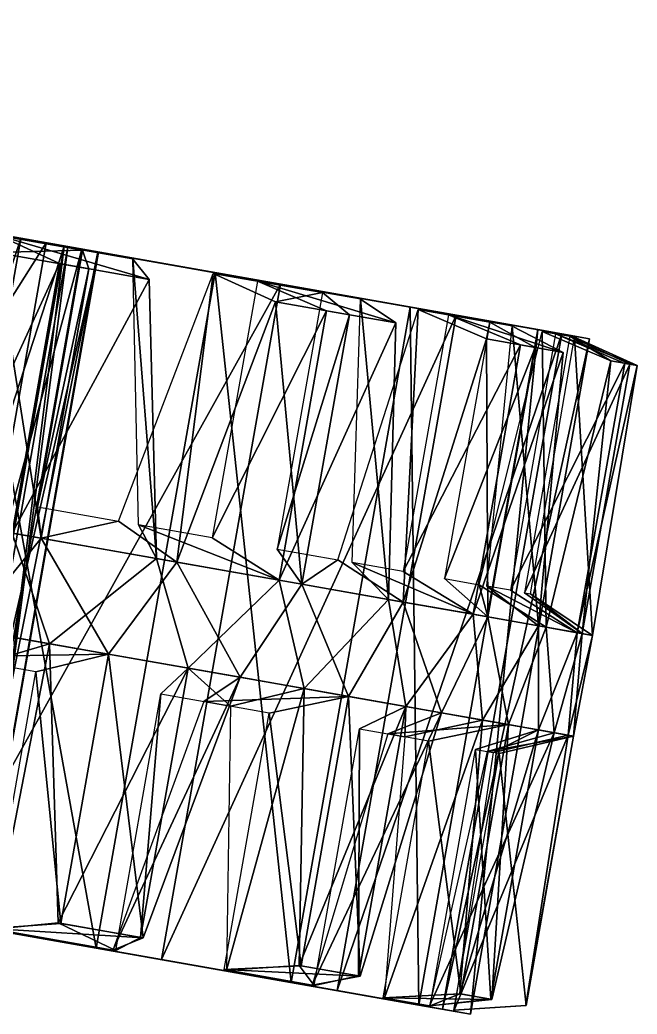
# Model space of a CAD drawing. Extents: x -226 to 261, y -163 to 113.
# Drawn here: x 211.3 to 247.3, y -153.6 to -95.6 of the extents above; entities that cross this region are included whole.
import ezdxf

# ---------------------------------------------------------------- set-up
doc = ezdxf.new("R2010")
doc.units = 0
doc.header["$MEASUREMENT"] = 0
doc.layers.get('0').update_dxf_attribs({"linetype": 'CONTINUOUS'})

msp = doc.modelspace()

# ---------------------------------------------------------------- linework, layer by layer
for points in [[(176.527, -102.196, -100), (139.127, -95.6014, -72.5636), (213.927, -108.791, -72.5637)], [(153.272, -98.0956, -27.7164), (213.927, -108.791, -72.5637), (139.127, -95.6014, -72.5636)], [(199.782, -106.297, -27.7164), (213.927, -108.791, -72.5637), (153.272, -98.0956, -27.7164)], [(199.782, -106.297, -92.2836), (176.527, -102.196, -100), (213.927, -108.791, -72.5637)], [(212.88, -108.606, -1.5309), (197.556, -105.904, -26.1768), (188.219, -104.258, -21.8025)], [(212.88, -108.606, -1.5309), (188.219, -104.258, -21.8025), (196.738, -105.76, 6.0308)], [(212.88, -108.606, -1.5309), (196.738, -105.76, 6.0308), (189.792, -145.152, 6.0308)], [(226.544, -111.016, -13.0771), (205.461, -107.298, -32.856), (197.556, -105.904, -26.1768)], [(226.544, -111.016, -13.0771), (197.556, -105.904, -26.1768), (212.88, -108.606, -1.5309)], [(208.32, -107.802, -36.3858), (213.928, -108.791, -47.4364), (199.782, -106.297, -27.7164)], [(208.32, -107.802, -83.6142), (199.782, -106.297, -92.2836), (213.927, -108.791, -72.5637)], [(213.928, -108.791, -47.4364), (213.927, -108.791, -72.5637), (199.782, -106.297, -27.7164)], [(208.217, -107.784, -121.203), (203.259, -106.91, -89.3804), (222.737, -110.344, -110.789)], [(222.737, -110.344, -110.789), (203.259, -106.91, -89.3804), (209.836, -108.069, -81.3539)], [(211.394, -108.344, -41.3851), (198.515, -146.69, -32.856), (205.461, -107.298, -32.856)], [(208.217, -107.784, -121.203), (215.791, -149.737, -110.789), (201.271, -147.176, -121.203)], [(213.928, -108.791, -47.4364), (208.32, -107.802, -36.3858), (201.311, -147.551, -36.3859)], [(236.8, -112.824, -27.8211), (211.394, -108.344, -41.3851), (205.461, -107.298, -32.856)], [(236.8, -112.824, -27.8211), (205.461, -107.298, -32.856), (226.544, -111.016, -13.0771)], [(208.32, -107.802, -83.6142), (213.927, -108.791, -72.5637), (206.919, -148.539, -72.5636)], [(209.936, -109.163, -123.607), (206.958, -107.623, -120.775), (214.999, -109.041, -115.978)], [(208.217, -107.784, -121.203), (222.737, -110.344, -110.789), (215.791, -149.737, -110.789)], [(211.394, -108.344, -41.3851), (204.448, -147.736, -41.3851), (198.515, -146.69, -32.856)], [(214.95, -108.971, -51.1828), (204.448, -147.736, -41.3851), (211.394, -108.344, -41.3851)], [(209.836, -108.069, -81.3539), (207.198, -148.221, -71.8722), (214.144, -108.829, -71.8722)], [(213.66, -109.819, 2.0535), (210.157, -108.187, -0.3897), (207.519, -123.148, -0.3897)], [(222.737, -110.344, -110.789), (209.836, -108.069, -81.3539), (234.108, -112.349, -96.9137)], [(234.108, -112.349, -96.9137), (209.836, -108.069, -81.3539), (214.144, -108.829, -71.8722)], [(218.886, -110.741, -1.5045), (217.932, -109.558, -5.6633), (210.157, -108.187, -0.3897)], [(213.66, -109.819, 2.0535), (218.886, -110.741, -1.5045), (210.157, -108.187, -0.3897)], [(242.948, -113.908, -44.758), (214.95, -108.971, -51.1828), (211.394, -108.344, -41.3851)], [(242.948, -113.908, -44.758), (211.394, -108.344, -41.3851), (236.8, -112.824, -27.8211)], [(212.88, -108.606, -1.5309), (189.792, -145.152, 6.0308), (205.934, -147.998, -1.5309)], [(206.919, -148.539, -47.4364), (213.928, -108.791, -47.4364), (201.311, -147.551, -36.3859)], [(214.95, -108.971, -51.1828), (208.004, -148.364, -51.1828), (204.448, -147.736, -41.3851)], [(226.544, -111.016, -13.0771), (212.88, -108.606, -1.5309), (205.934, -147.998, -1.5309)], [(215.919, -109.142, -60), (213.928, -108.791, -47.4364), (206.919, -148.539, -47.4364)], [(206.919, -148.539, -72.5636), (213.927, -108.791, -72.5637), (208.911, -148.89, -60)], [(214.144, -108.829, -71.8722), (207.198, -148.221, -71.8722), (208.943, -148.529, -61.5814)], [(215.889, -109.137, -61.5814), (208.004, -148.364, -51.1828), (214.95, -108.971, -51.1828)], [(213.927, -108.791, -72.5637), (215.919, -109.142, -60), (208.911, -148.89, -60)], [(214.144, -108.829, -71.8722), (208.943, -148.529, -61.5814), (215.889, -109.137, -61.5814)], [(215.919, -109.142, -60), (213.927, -108.791, -72.5637), (213.928, -108.791, -47.4364)], [(234.108, -112.349, -96.9137), (214.144, -108.829, -71.8722), (241.555, -113.662, -80.523)], [(241.555, -113.662, -80.523), (214.144, -108.829, -71.8722), (215.889, -109.137, -61.5814)], [(244.57, -114.194, -62.7337), (215.889, -109.137, -61.5814), (214.95, -108.971, -51.1828)], [(244.57, -114.194, -62.7337), (214.95, -108.971, -51.1828), (242.948, -113.908, -44.758)], [(203.539, -124.231, -125.396), (209.936, -109.163, -123.607), (212.591, -125.827, -120.41)], [(208.911, -148.89, -60), (215.919, -109.142, -60), (206.919, -148.539, -47.4364)], [(215.889, -109.137, -61.5814), (208.943, -148.529, -61.5814), (208.004, -148.364, -51.1828)], [(215.36, -110.119, -120.41), (209.936, -109.163, -123.607), (214.999, -109.041, -115.978)], [(209.936, -109.163, -123.607), (215.36, -110.119, -120.41), (212.591, -125.827, -120.41)], [(215.36, -110.119, -120.41), (214.999, -109.041, -115.978), (212.361, -124.002, -115.978)], [(241.555, -113.662, -80.523), (215.889, -109.137, -61.5814), (244.57, -114.194, -62.7337)], [(219.306, -127.011, -4.047), (218.253, -125.041, -8.1409), (217.932, -109.558, -5.6633)], [(218.886, -110.741, -1.5045), (219.306, -127.011, -4.047), (217.932, -109.558, -5.6633)], [(210.89, -125.527, 2.0535), (213.66, -109.819, 2.0535), (207.519, -123.148, -0.3897)], [(218.886, -110.741, -1.5045), (213.66, -109.819, 2.0535), (210.89, -125.527, 2.0535)], [(212.591, -125.827, -120.41), (215.36, -110.119, -120.41), (212.361, -124.002, -115.978)], [(219.306, -127.011, -4.047), (218.886, -110.741, -1.5045), (210.89, -125.527, 2.0535)], [(222.737, -110.344, -110.789), (227.162, -151.742, -96.9137), (215.791, -149.737, -110.789)], [(220.498, -127.221, -114.401), (217.101, -124.838, -112.34), (222.613, -110.383, -109.772)], [(226.251, -112.04, -111.618), (220.498, -127.221, -114.401), (222.613, -110.383, -109.772)], [(226.251, -112.04, -111.618), (222.613, -110.383, -109.772), (228.994, -111.508, -102.795)], [(222.737, -110.344, -110.789), (234.108, -112.349, -96.9137), (227.162, -151.742, -96.9137)], [(226.544, -111.016, -13.0771), (205.934, -147.998, -1.5309), (219.598, -150.408, -13.0772)], [(236.8, -112.824, -27.8211), (226.544, -111.016, -13.0771), (219.598, -150.408, -13.0772)], [(229.236, -112.566, -11.0479), (225.205, -110.84, -12.3389), (222.567, -125.802, -12.3389)], [(233.266, -113.276, -16.0312), (231.206, -111.898, -19.7216), (225.205, -110.84, -12.3389)], [(229.236, -112.566, -11.0479), (233.266, -113.276, -16.0312), (225.205, -110.84, -12.3389)], [(230.566, -112.8, -106.94), (226.251, -112.04, -111.618), (228.994, -111.508, -102.795)], [(230.566, -112.8, -106.94), (228.994, -111.508, -102.795), (226.356, -126.47, -102.795)], [(232.853, -129.4, -19.433), (230.722, -127.24, -22.9879), (231.206, -111.898, -19.7216)], [(233.266, -113.276, -16.0312), (232.853, -129.4, -19.433), (231.206, -111.898, -19.7216)], [(220.498, -127.221, -114.401), (226.251, -112.04, -111.618), (227.796, -128.508, -106.94)], [(226.251, -112.04, -111.618), (230.566, -112.8, -106.94), (227.796, -128.508, -106.94)], [(234.108, -112.349, -96.9137), (234.609, -153.055, -80.523), (227.162, -151.742, -96.9137)], [(234.108, -112.349, -96.9137), (241.555, -113.662, -80.523), (234.609, -153.055, -80.523)], [(236.8, -112.824, -27.8211), (219.598, -150.408, -13.0772), (229.854, -152.216, -27.8211)], [(226.467, -128.274, -11.0479), (229.236, -112.566, -11.0479), (222.567, -125.802, -12.3389)], [(227.796, -128.508, -106.94), (230.566, -112.8, -106.94), (226.356, -126.47, -102.795)], [(233.266, -113.276, -16.0312), (229.236, -112.566, -11.0479), (226.467, -128.274, -11.0479)], [(242.948, -113.908, -44.758), (236.8, -112.824, -27.8211), (229.854, -152.216, -27.8211)], [(233.708, -129.551, -98.8023), (229.891, -127.093, -97.8891), (234.571, -112.492, -94.562)], [(240.553, -114.561, -28.319), (236.336, -112.803, -28.3157), (233.698, -127.765, -28.3157)], [(238.564, -114.211, -95.2291), (233.708, -129.551, -98.8023), (234.571, -112.492, -94.562)], [(238.564, -114.211, -95.2291), (234.571, -112.492, -94.562), (238.75, -113.229, -85.9384)], [(243.038, -115, -34.3238), (240.049, -113.458, -37.2118), (236.336, -112.803, -28.3157)], [(240.553, -114.561, -28.319), (243.038, -115, -34.3238), (236.336, -112.803, -28.3157)], [(232.853, -129.4, -19.433), (233.266, -113.276, -16.0312), (226.467, -128.274, -11.0479)], [(241.399, -114.711, -89.4298), (238.75, -113.229, -85.9384), (236.111, -128.19, -85.9384)], [(241.399, -114.711, -89.4298), (238.564, -114.211, -95.2291), (238.75, -113.229, -85.9384)], [(241.587, -130.94, -38.3033), (238.572, -128.624, -40.9962), (240.049, -113.458, -37.2118)], [(243.038, -115, -34.3238), (241.587, -130.94, -38.3033), (240.049, -113.458, -37.2118)], [(242.948, -113.908, -44.758), (229.854, -152.216, -27.8211), (236.002, -153.3, -44.758)], [(233.708, -129.551, -98.8023), (238.564, -114.211, -95.2291), (238.629, -130.418, -89.4298)], [(241.555, -113.662, -80.523), (237.624, -153.586, -62.7337), (234.609, -153.055, -80.523)], [(244.57, -114.194, -62.7337), (242.948, -113.908, -44.758), (236.002, -153.3, -44.758)], [(244.57, -114.194, -62.7337), (236.002, -153.3, -44.758), (237.624, -153.586, -62.7337)], [(241.555, -113.662, -80.523), (244.57, -114.194, -62.7337), (237.624, -153.586, -62.7337)], [(242.034, -131.019, -79.8137), (238.137, -128.547, -80.1562), (241.808, -113.768, -76.3414)], [(238.564, -114.211, -95.2291), (241.399, -114.711, -89.4298), (238.629, -130.418, -89.4298)], [(246.626, -115.632, -48.3219), (242.591, -113.906, -47.0052), (239.953, -128.867, -47.0052)], [(246.916, -115.683, -69.31), (243.419, -114.052, -66.7912), (240.781, -129.014, -66.7912)], [(244.741, -131.496, -59.0397), (241.119, -129.073, -60.6255), (243.69, -114.1, -56.6515)], [(245.81, -115.488, -75.7452), (241.808, -113.768, -76.3414), (243.419, -114.052, -66.7912)], [(245.81, -115.488, -75.7452), (242.034, -131.019, -79.8137), (241.808, -113.768, -76.3414)], [(247.347, -115.759, -54.8295), (243.69, -114.1, -56.6515), (242.591, -113.906, -47.0052)], [(246.626, -115.632, -48.3219), (247.347, -115.759, -54.8295), (242.591, -113.906, -47.0052)], [(246.916, -115.683, -69.31), (245.81, -115.488, -75.7452), (243.419, -114.052, -66.7912)], [(247.347, -115.759, -54.8295), (244.741, -131.496, -59.0397), (243.69, -114.1, -56.6515)], [(237.784, -130.269, -28.319), (240.553, -114.561, -28.319), (233.698, -127.765, -28.3157)], [(238.629, -130.418, -89.4298), (241.399, -114.711, -89.4298), (236.111, -128.19, -85.9384)], [(243.038, -115, -34.3238), (240.553, -114.561, -28.319), (237.784, -130.269, -28.319)], [(241.587, -130.94, -38.3033), (243.038, -115, -34.3238), (237.784, -130.269, -28.319)], [(243.856, -131.34, -48.3219), (246.626, -115.632, -48.3219), (239.953, -128.867, -47.0052)], [(244.147, -131.391, -69.31), (246.916, -115.683, -69.31), (240.781, -129.014, -66.7912)], [(242.034, -131.019, -79.8137), (245.81, -115.488, -75.7452), (244.147, -131.391, -69.31)], [(247.347, -115.759, -54.8295), (246.626, -115.632, -48.3219), (243.856, -131.34, -48.3219)], [(244.741, -131.496, -59.0397), (247.347, -115.759, -54.8295), (243.856, -131.34, -48.3219)], [(245.81, -115.488, -75.7452), (246.916, -115.683, -69.31), (244.147, -131.391, -69.31)], [(212.591, -125.827, -120.41), (212.361, -124.002, -115.978), (217.101, -124.838, -112.34)], [(208.287, -131.142, -122.414), (203.539, -124.231, -125.396), (212.591, -125.827, -120.41)], [(220.498, -127.221, -114.401), (212.591, -125.827, -120.41), (217.101, -124.838, -112.34)], [(226.467, -128.274, -11.0479), (222.567, -125.802, -12.3389), (218.253, -125.041, -8.1409)], [(219.306, -127.011, -4.047), (226.467, -128.274, -11.0479), (218.253, -125.041, -8.1409)], [(204.538, -130.481, 5.0104), (213.065, -131.984, -0.0511), (210.89, -125.527, 2.0535)], [(213.065, -131.984, -0.0511), (219.306, -127.011, -4.047), (210.89, -125.527, 2.0535)], [(216.501, -132.59, -116.862), (208.287, -131.142, -122.414), (212.591, -125.827, -120.41)], [(216.501, -132.59, -116.862), (212.591, -125.827, -120.41), (220.498, -127.221, -114.401)], [(227.796, -128.508, -106.94), (226.356, -126.47, -102.795), (229.891, -127.093, -97.8891)], [(213.065, -131.984, -0.0511), (221.148, -133.409, -6.6252), (219.306, -127.011, -4.047)], [(224.183, -133.944, -109.833), (216.501, -132.59, -116.862), (220.498, -127.221, -114.401)], [(221.148, -133.409, -6.6252), (226.467, -128.274, -11.0479), (219.306, -127.011, -4.047)], [(224.183, -133.944, -109.833), (220.498, -127.221, -114.401), (227.796, -128.508, -106.94)], [(233.708, -129.551, -98.8023), (227.796, -128.508, -106.94), (229.891, -127.093, -97.8891)], [(237.784, -130.269, -28.319), (233.698, -127.765, -28.3157), (230.722, -127.24, -22.9879)], [(232.853, -129.4, -19.433), (237.784, -130.269, -28.319), (230.722, -127.24, -22.9879)], [(221.148, -133.409, -6.6252), (227.929, -134.605, -14.0313), (226.467, -128.274, -11.0479)], [(230.517, -135.061, -102.054), (224.183, -133.944, -109.833), (227.796, -128.508, -106.94)], [(227.929, -134.605, -14.0313), (232.853, -129.4, -19.433), (226.467, -128.274, -11.0479)], [(230.517, -135.061, -102.054), (227.796, -128.508, -106.94), (233.708, -129.551, -98.8023)], [(238.629, -130.418, -89.4298), (236.111, -128.19, -85.9384), (238.137, -128.547, -80.1562)], [(242.034, -131.019, -79.8137), (238.629, -130.418, -89.4298), (238.137, -128.547, -80.1562)], [(243.856, -131.34, -48.3219), (239.953, -128.867, -47.0052), (238.572, -128.624, -40.9962)], [(241.587, -130.94, -38.3033), (243.856, -131.34, -48.3219), (238.572, -128.624, -40.9962)], [(244.147, -131.391, -69.31), (240.781, -129.014, -66.7912), (241.119, -129.073, -60.6255)], [(244.741, -131.496, -59.0397), (244.147, -131.391, -69.31), (241.119, -129.073, -60.6255)], [(227.929, -134.605, -14.0313), (233.864, -135.651, -22.7779), (232.853, -129.4, -19.433)], [(235.927, -136.015, -92.9887), (230.517, -135.061, -102.054), (233.708, -129.551, -98.8023)], [(233.864, -135.651, -22.7779), (237.784, -130.269, -28.319), (232.853, -129.4, -19.433)], [(235.927, -136.015, -92.9887), (233.708, -129.551, -98.8023), (238.629, -130.418, -89.4298)], [(233.864, -135.651, -22.7779), (238.318, -136.437, -31.9409), (237.784, -130.269, -28.319)], [(239.836, -136.705, -83.593), (235.927, -136.015, -92.9887), (238.629, -130.418, -89.4298)], [(238.318, -136.437, -31.9409), (241.587, -130.94, -38.3033), (237.784, -130.269, -28.319)], [(239.836, -136.705, -83.593), (238.629, -130.418, -89.4298), (242.034, -131.019, -79.8137)], [(213.065, -131.984, -0.0511), (204.538, -130.481, 5.0104), (209.311, -133.106, -2.5242)], [(238.318, -136.437, -31.9409), (241.588, -137.013, -42.1341), (241.587, -130.94, -38.3033)], [(242.502, -137.175, -73.2357), (239.836, -136.705, -83.593), (242.034, -131.019, -79.8137)], [(241.588, -137.013, -42.1341), (243.856, -131.34, -48.3219), (241.587, -130.94, -38.3033)], [(242.502, -137.175, -73.2357), (242.034, -131.019, -79.8137), (244.147, -131.391, -69.31)], [(208.287, -131.142, -122.414), (216.501, -132.59, -116.862), (207.325, -132.756, -118.19)], [(241.588, -137.013, -42.1341), (243.324, -137.32, -52.2701), (243.856, -131.34, -48.3219)], [(243.64, -137.375, -63.0207), (242.502, -137.175, -73.2357), (244.147, -131.391, -69.31)], [(243.324, -137.32, -52.2701), (244.741, -131.496, -59.0397), (243.856, -131.34, -48.3219)], [(243.324, -137.32, -52.2701), (243.64, -137.375, -63.0207), (244.741, -131.496, -59.0397)], [(243.64, -137.375, -63.0207), (244.147, -131.391, -69.31), (244.741, -131.496, -59.0397)], [(213.065, -131.984, -0.0511), (209.311, -133.106, -2.5242), (209.815, -148.622, -4.7454)], [(213.57, -148.269, -2.4739), (213.065, -131.984, -0.0511), (209.815, -148.622, -4.7454)], [(213.065, -131.984, -0.0511), (213.57, -148.269, -2.4739), (221.148, -133.409, -6.6252)], [(216.501, -132.59, -116.862), (212.271, -133.628, -114.857), (207.325, -132.756, -118.19)], [(216.501, -132.59, -116.862), (213.732, -148.298, -116.862), (212.271, -133.628, -114.857)], [(218.527, -149.143, -112.726), (213.732, -148.298, -116.862), (216.501, -132.59, -116.862)], [(224.183, -133.944, -109.833), (218.527, -149.143, -112.726), (216.501, -132.59, -116.862)], [(213.732, -148.298, -116.862), (209.633, -148.59, -114.857), (212.271, -133.628, -114.857)], [(213.57, -148.269, -2.4739), (218.378, -149.117, -6.6252), (221.148, -133.409, -6.6252)], [(224.183, -133.944, -109.833), (222.072, -135.356, -105.922), (216.77, -149.848, -108.723)], [(218.527, -149.143, -112.726), (224.183, -133.944, -109.833), (216.77, -149.848, -108.723)], [(221.148, -133.409, -6.6252), (218.378, -149.117, -6.6252), (219.571, -134.915, -10.9444)], [(221.148, -133.409, -6.6252), (219.571, -134.915, -10.9444), (223.63, -135.631, -15.4125)], [(227.929, -134.605, -14.0313), (221.148, -133.409, -6.6252), (223.63, -135.631, -15.4125)], [(224.183, -133.944, -109.833), (230.517, -135.061, -102.054), (222.072, -135.356, -105.922)], [(218.378, -149.117, -6.6252), (216.933, -149.877, -10.9444), (219.571, -134.915, -10.9444)], [(230.517, -135.061, -102.054), (225.891, -136.03, -101.255), (222.072, -135.356, -105.922)], [(227.929, -134.605, -14.0313), (223.63, -135.631, -15.4125), (223.391, -151.016, -18.4834)], [(227.63, -150.748, -17.3417), (227.929, -134.605, -14.0313), (223.391, -151.016, -18.4834)], [(230.517, -135.061, -102.054), (227.748, -150.769, -102.054), (225.891, -136.03, -101.255)], [(227.929, -134.605, -14.0313), (227.63, -150.748, -17.3417), (233.864, -135.651, -22.7779)], [(231.195, -151.377, -96.6396), (227.748, -150.769, -102.054), (230.517, -135.061, -102.054)], [(235.927, -136.015, -92.9887), (231.195, -151.377, -96.6396), (230.517, -135.061, -102.054)], [(227.63, -150.748, -17.3417), (231.094, -151.359, -22.7779), (233.864, -135.651, -22.7779)], [(233.864, -135.651, -22.7779), (231.094, -151.359, -22.7779), (231.143, -136.956, -26.5714)], [(233.864, -135.651, -22.7779), (231.143, -136.956, -26.5714), (233.8, -137.424, -32.0836)], [(238.318, -136.437, -31.9409), (233.864, -135.651, -22.7779), (233.8, -137.424, -32.0836)], [(227.748, -150.769, -102.054), (223.252, -150.991, -101.255), (225.891, -136.03, -101.255)], [(235.927, -136.015, -92.9887), (232.805, -137.249, -89.7367), (228.392, -151.897, -93.2297)], [(231.195, -151.377, -96.6396), (235.927, -136.015, -92.9887), (228.392, -151.897, -93.2297)], [(235.927, -136.015, -92.9887), (239.836, -136.705, -83.593), (232.805, -137.249, -89.7367)], [(238.318, -136.437, -31.9409), (233.8, -137.424, -32.0836), (232.613, -152.642, -35.755)], [(237.002, -152.401, -35.8675), (238.318, -136.437, -31.9409), (232.613, -152.642, -35.755)], [(239.836, -136.705, -83.593), (235.169, -137.666, -84.101), (232.805, -137.249, -89.7367)], [(239.836, -136.705, -83.593), (237.066, -152.412, -83.593), (235.169, -137.666, -84.101)], [(238.318, -136.437, -31.9409), (237.002, -152.401, -35.8675), (241.588, -137.013, -42.1341)], [(238.866, -152.73, -77.3412), (237.066, -152.412, -83.593), (239.836, -136.705, -83.593)], [(242.502, -137.175, -73.2357), (238.866, -152.73, -77.3412), (239.836, -136.705, -83.593)], [(231.094, -151.359, -22.7779), (228.505, -151.917, -26.5714), (231.143, -136.956, -26.5714)], [(242.502, -137.175, -73.2357), (238.598, -138.27, -70.9417), (235.228, -153.103, -74.8354)], [(238.866, -152.73, -77.3412), (242.502, -137.175, -73.2357), (235.228, -153.103, -74.8354)], [(243.324, -137.32, -52.2701), (238.94, -138.331, -51.1459), (236.678, -153.359, -55.1021)], [(240.861, -153.081, -56.472), (243.324, -137.32, -52.2701), (236.678, -153.359, -55.1021)], [(237.002, -152.401, -35.8675), (238.819, -152.721, -42.1341), (241.588, -137.013, -42.1341)], [(241.588, -137.013, -42.1341), (237.917, -138.15, -45.0587), (238.94, -138.331, -51.1459)], [(241.588, -137.013, -42.1341), (238.819, -152.721, -42.1341), (237.917, -138.15, -45.0587)], [(242.502, -137.175, -73.2357), (243.64, -137.375, -63.0207), (238.598, -138.27, -70.9417)], [(243.64, -137.375, -63.0207), (239.3, -138.394, -64.8127), (238.598, -138.27, -70.9417)], [(243.324, -137.32, -52.2701), (241.588, -137.013, -42.1341), (238.94, -138.331, -51.1459)], [(243.64, -137.375, -63.0207), (240.87, -153.083, -63.0207), (239.3, -138.394, -64.8127)], [(243.324, -137.32, -52.2701), (240.861, -153.081, -56.472), (243.64, -137.375, -63.0207)], [(240.861, -153.081, -56.472), (240.87, -153.083, -63.0207), (243.64, -137.375, -63.0207)], [(237.066, -152.412, -83.593), (232.531, -152.627, -84.101), (235.169, -137.666, -84.101)], [(238.819, -152.721, -42.1341), (235.279, -153.112, -45.0587), (237.917, -138.15, -45.0587)], [(240.87, -153.083, -63.0207), (236.661, -153.356, -64.8127), (239.3, -138.394, -64.8127)], [(219.598, -150.408, -13.0772), (205.934, -147.998, -1.5309), (190.611, -145.297, -26.1767)], [(219.598, -150.408, -13.0772), (190.611, -145.297, -26.1767), (198.515, -146.69, -32.856)], [(201.271, -147.176, -121.203), (215.791, -149.737, -110.789), (196.313, -146.302, -89.3804)], [(215.791, -149.737, -110.789), (202.89, -147.462, -81.3539), (196.313, -146.302, -89.3804)], [(229.854, -152.216, -27.8211), (219.598, -150.408, -13.0772), (198.515, -146.69, -32.856)], [(229.854, -152.216, -27.8211), (198.515, -146.69, -32.856), (204.448, -147.736, -41.3851)], [(215.791, -149.737, -110.789), (227.162, -151.742, -96.9137), (202.89, -147.462, -81.3539)], [(227.162, -151.742, -96.9137), (207.198, -148.221, -71.8722), (202.89, -147.462, -81.3539)], [(236.002, -153.3, -44.758), (229.854, -152.216, -27.8211), (204.448, -147.736, -41.3851)], [(236.002, -153.3, -44.758), (204.448, -147.736, -41.3851), (208.004, -148.364, -51.1828)], [(227.162, -151.742, -96.9137), (234.609, -153.055, -80.523), (207.198, -148.221, -71.8722)], [(234.609, -153.055, -80.523), (208.943, -148.529, -61.5814), (207.198, -148.221, -71.8722)], [(237.624, -153.586, -62.7337), (236.002, -153.3, -44.758), (208.004, -148.364, -51.1828)], [(237.624, -153.586, -62.7337), (208.004, -148.364, -51.1828), (208.943, -148.529, -61.5814)], [(213.732, -148.298, -116.862), (218.527, -149.143, -112.726), (209.633, -148.59, -114.857)], [(213.57, -148.269, -2.4739), (209.815, -148.622, -4.7454), (216.933, -149.877, -10.9444)], [(218.378, -149.117, -6.6252), (213.57, -148.269, -2.4739), (216.933, -149.877, -10.9444)], [(234.609, -153.055, -80.523), (237.624, -153.586, -62.7337), (208.943, -148.529, -61.5814)], [(218.527, -149.143, -112.726), (216.77, -149.848, -108.723), (209.633, -148.59, -114.857)], [(227.63, -150.748, -17.3417), (223.391, -151.016, -18.4834), (228.505, -151.917, -26.5714)], [(231.094, -151.359, -22.7779), (227.63, -150.748, -17.3417), (228.505, -151.917, -26.5714)], [(227.748, -150.769, -102.054), (231.195, -151.377, -96.6396), (223.252, -150.991, -101.255)], [(231.195, -151.377, -96.6396), (228.392, -151.897, -93.2297), (223.252, -150.991, -101.255)], [(237.066, -152.412, -83.593), (238.866, -152.73, -77.3412), (232.531, -152.627, -84.101)], [(237.002, -152.401, -35.8675), (232.613, -152.642, -35.755), (235.279, -153.112, -45.0587)], [(238.819, -152.721, -42.1341), (237.002, -152.401, -35.8675), (235.279, -153.112, -45.0587)], [(238.866, -152.73, -77.3412), (235.228, -153.103, -74.8354), (232.531, -152.627, -84.101)], [(240.861, -153.081, -56.472), (236.678, -153.359, -55.1021), (236.661, -153.356, -64.8127)], [(240.87, -153.083, -63.0207), (240.861, -153.081, -56.472), (236.661, -153.356, -64.8127)]]:
    msp.add_3dface(points)

doc.saveas('drawing.dxf')
